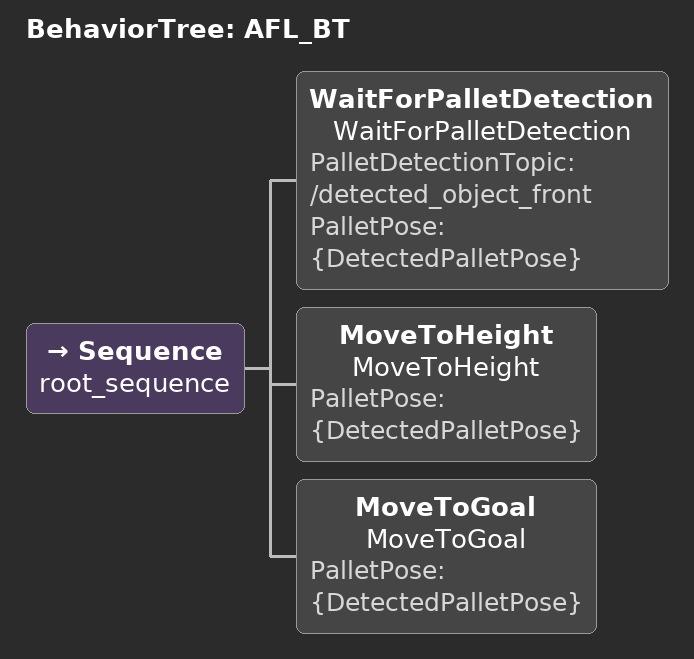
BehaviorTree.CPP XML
<root main_tree_to_execute = "AFL_BT" >
   <BehaviorTree ID="AFL_BT">
    <Sequence name="root_sequence">
      <WaitForPalletDetection
        name="WaitForPalletDetection"
        PalletDetectionTopic="/detected_object_front"
        PalletPose="{DetectedPalletPose}"/>
      <MoveToHeight
        name="MoveToHeight"
        PalletPose="{DetectedPalletPose}"/>
      <MoveToGoal
        name="MoveToGoal"
        PalletPose="{DetectedPalletPose}"/>
    </Sequence>
   </BehaviorTree>
 </root>
